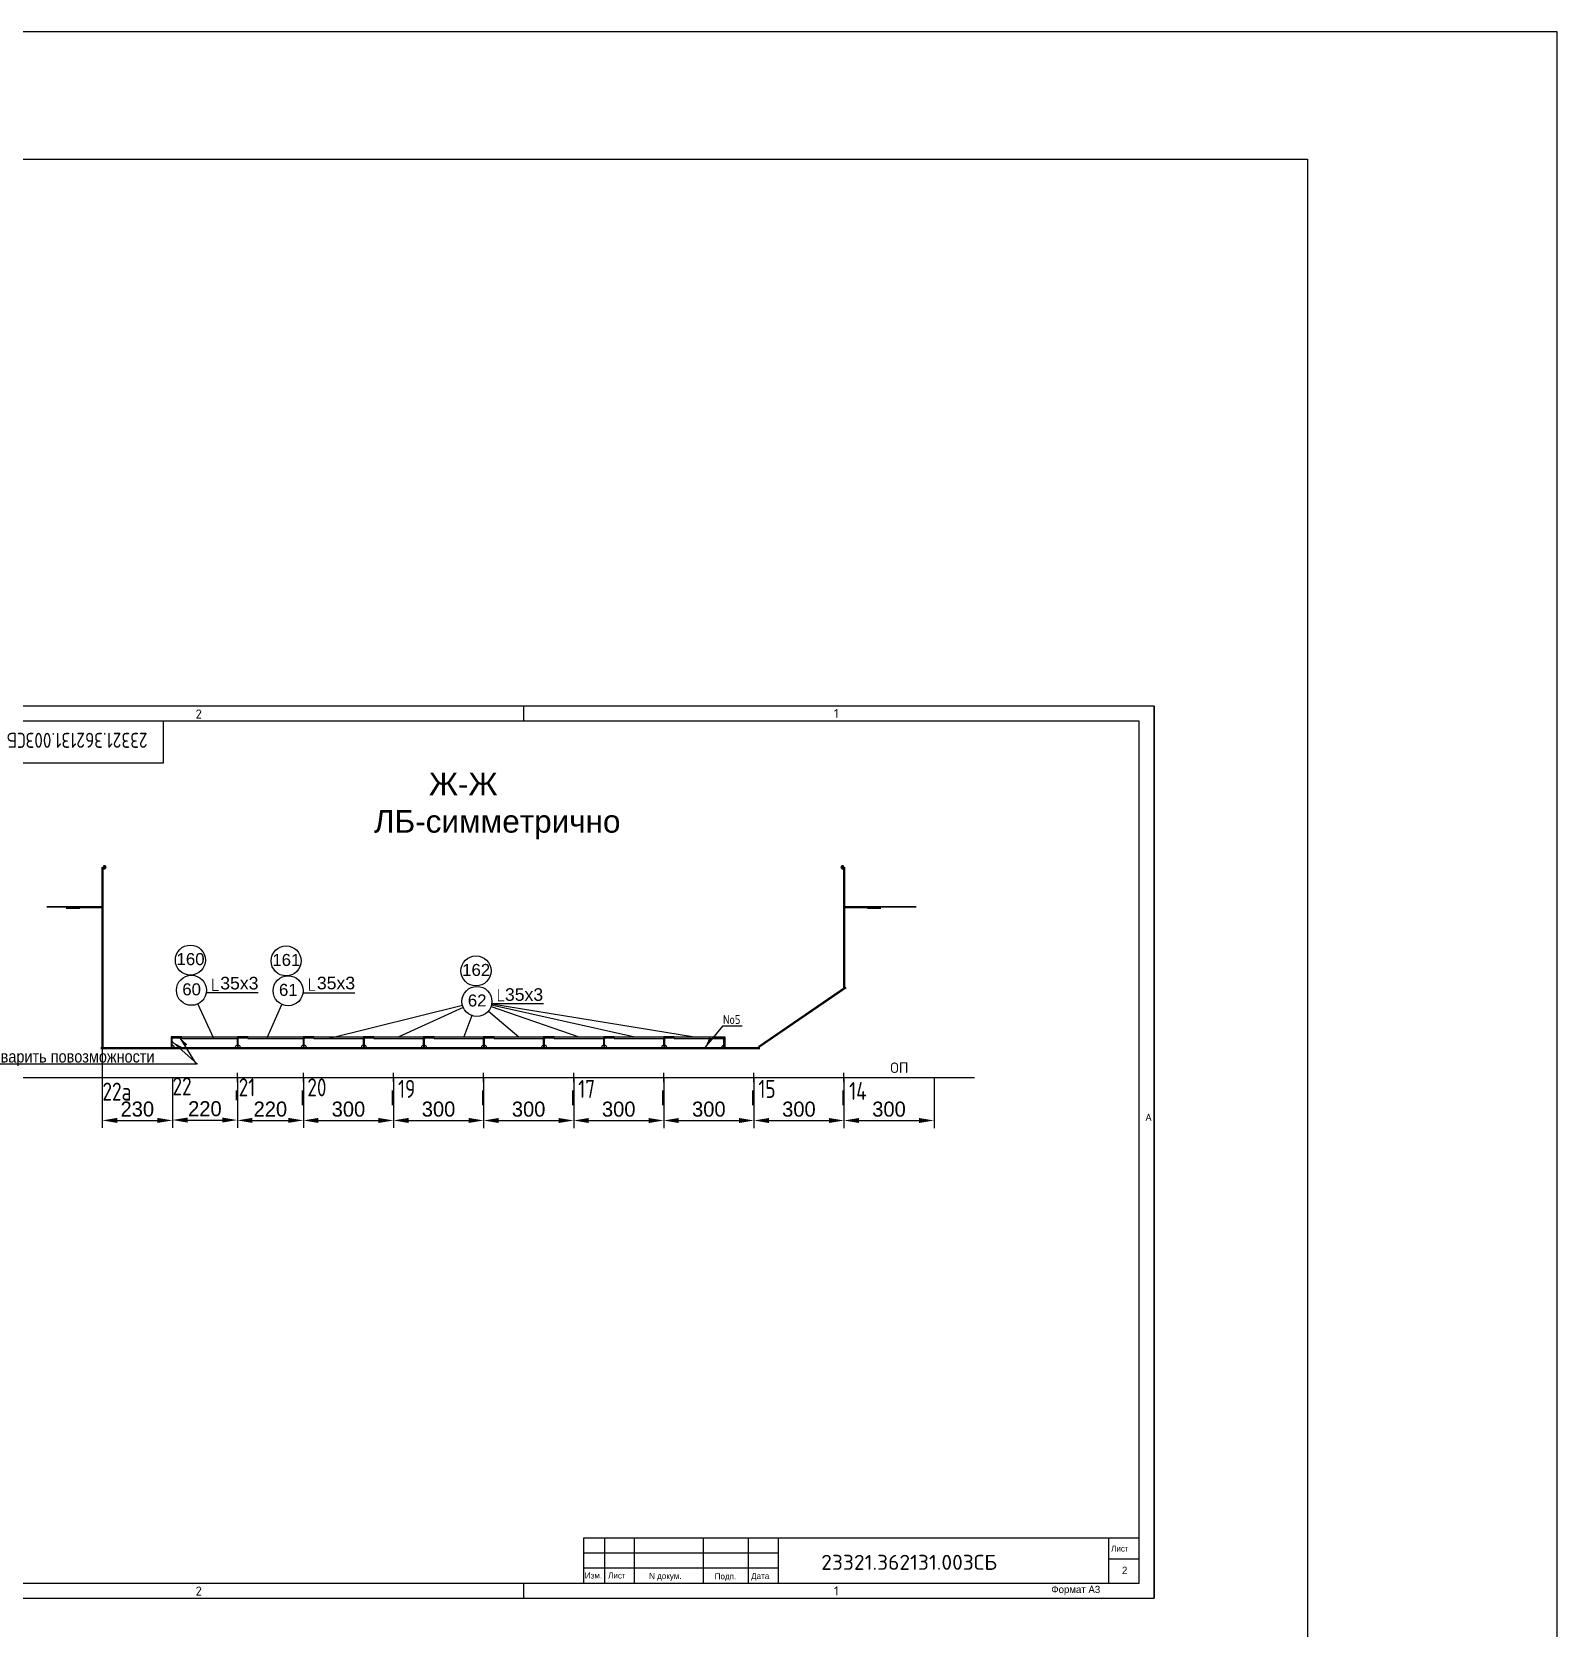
# Model space of a CAD drawing. Header units: millimetres. Extents: x 5443 to 24907, y -17798 to -7408.
# Drawn here: x 19828 to 24907, y -12723 to -7408 of the extents above; entities that cross this region are included whole.
import ezdxf
from ezdxf.enums import TextEntityAlignment as Align
from ezdxf.lldxf.tags import DXFTag

# ---------------------------------------------------------------- set-up
doc = ezdxf.new("R2010")
doc.units = ezdxf.units.MM
for name, color, linetype in [('Format', 7, 'Continuous'), ('IDENT', 7, 'Continuous'), ('pen_025', 1, 'Continuous'), ('pen_035', 1, 'Continuous'), ('pen_7', 1, 'Continuous')]:
    doc.layers.add(name, color=color, linetype=linetype)
doc.layers.add('pen_5', color=1, linetype='Continuous', true_color=0xff0000)
doc.styles.add('2_5', font='txt.shx', dxfattribs={"height": 2.5})
doc.styles.add('3', font='txt.shx', dxfattribs={"height": 3})
doc.styles.add('3.5', font='txt.shx', dxfattribs={"height": 3.5})
doc.styles.add('5', font='txt.shx', dxfattribs={"height": 250})
doc.styles.add('Arial', font='arial.ttf')
doc.styles.add('KTEXTSTYLE', font='GOST_AU.SHX', dxfattribs={"width": 0.96, "height": 5})
doc.styles.add('style5', font='arial.ttf', dxfattribs={"height": 3})
tags = doc.linetypes.add('DASH1', pattern=[75, 50, -25]).pattern_tags.tags
tags[6:7] = [DXFTag(74, 4), DXFTag(75, 0), DXFTag(340, '0'), DXFTag(46, 1.0), DXFTag(50, 0.0), DXFTag(44, 0.0), DXFTag(45, 0.0)]
tags[4:5] = [DXFTag(74, 4), DXFTag(75, 0), DXFTag(340, '0'), DXFTag(46, 1.0), DXFTag(50, 0.0), DXFTag(44, 0.0), DXFTag(45, 0.0)]
tags = doc.linetypes.add('DASH5', pattern=[90, 40, -20, 10, -20]).pattern_tags.tags
tags[10:11] = [DXFTag(74, 4), DXFTag(75, 0), DXFTag(340, '0'), DXFTag(46, 1.0), DXFTag(50, 0.0), DXFTag(44, 0.0), DXFTag(45, 0.0)]
tags[8:9] = [DXFTag(74, 4), DXFTag(75, 0), DXFTag(340, '0'), DXFTag(46, 1.0), DXFTag(50, 0.0), DXFTag(44, 0.0), DXFTag(45, 0.0)]
tags[6:7] = [DXFTag(74, 4), DXFTag(75, 0), DXFTag(340, '0'), DXFTag(46, 1.0), DXFTag(50, 0.0), DXFTag(44, 0.0), DXFTag(45, 0.0)]
tags[4:5] = [DXFTag(74, 4), DXFTag(75, 0), DXFTag(340, '0'), DXFTag(46, 1.0), DXFTag(50, 0.0), DXFTag(44, 0.0), DXFTag(45, 0.0)]
doc.dimstyles.new('PB20', dxfattribs={"dimscale": 20, "dimtxt": 2.5, "dimasz": 2.5, "dimexe": 1.25, "dimexo": 0, "dimtad": 1, "dimdec": 0, "dimtxsty": 'Standard', "dimcen": 2.5, "dimclrd": 7, "dimclre": 7, "dimclrt": 4, "dimadec": 0, "dimazin": 0, "dimtfac": 1, "dimtdec": 0, "dimtmove": 0, "dimatfit": 3, "dimfxl": 1.25, "dimarcsym": 0})

# ---------------------------------------------------------------- blocks, each defined once
blk = doc.blocks.new('*D332')
at = {"color": 7, "lineweight": -2}
for p, q in [((20512.3, -10889.4), (20512.3, -11056.1)), ((20296.4, -10965.1), (20296.4, -11056.1)), ((20346.4, -11031.1), (20462.3, -11031.1))]:
    blk.add_line(p, q, dxfattribs=at)
at = {"color": 7}
for points in [[(20346.4, -11022.8), (20346.4, -11039.5), (20296.4, -11031.1)], [(20462.3, -11022.8), (20462.3, -11039.5), (20512.3, -11031.1)]]:
    blk.add_solid(points, dxfattribs=at)
at = {"layer": 'Defpoints', "color": 0}
for p in [(20512.3, -10889.4), (20296.4, -10965.1), (20512.3, -11031.1)]:
    blk.add_point(p, dxfattribs=at)
at = {"color": 4, "insert": (20404.3, -10993.6), "char_height": 50, "attachment_point": 5}
blk.add_mtext('220', dxfattribs=at)
blk = doc.blocks.new('*D333')
at = {"color": 7, "lineweight": -2}
for p, q in [((20732.3, -10889.4), (20732.3, -11057.3)), ((20512.3, -10921.4), (20512.3, -11057.3)), ((20562.3, -11032.3), (20682.3, -11032.3))]:
    blk.add_line(p, q, dxfattribs=at)
at = {"color": 7}
for points in [[(20562.3, -11024), (20562.3, -11040.6), (20512.3, -11032.3)], [(20682.3, -11024), (20682.3, -11040.6), (20732.3, -11032.3)]]:
    blk.add_solid(points, dxfattribs=at)
at = {"layer": 'Defpoints', "color": 0}
for p in [(20732.3, -10889.4), (20512.3, -10921.4), (20732.3, -11032.3)]:
    blk.add_point(p, dxfattribs=at)
at = {"color": 4, "insert": (20622.3, -10994.8), "char_height": 50, "attachment_point": 5}
blk.add_mtext('220', dxfattribs=at)
blk = doc.blocks.new('*D334')
at = {"color": 7, "lineweight": -2}
for p, q in [((20732.3, -10889.4), (20732.3, -11057.5)), ((21032.3, -10889.4), (21032.3, -11057.5)), ((20782.3, -11032.5), (20982.3, -11032.5))]:
    blk.add_line(p, q, dxfattribs=at)
at = {"color": 7}
for points in [[(20782.3, -11024.1), (20782.3, -11040.8), (20732.3, -11032.5)], [(20982.3, -11024.1), (20982.3, -11040.8), (21032.3, -11032.5)]]:
    blk.add_solid(points, dxfattribs=at)
at = {"layer": 'Defpoints', "color": 0}
for p in [(20732.3, -10889.4), (21032.3, -10889.4), (21032.3, -11032.5)]:
    blk.add_point(p, dxfattribs=at)
at = {"color": 4, "insert": (20882.3, -10995), "char_height": 50, "attachment_point": 5}
blk.add_mtext('300', dxfattribs=at)
blk = doc.blocks.new('*D335')
at = {"color": 7, "lineweight": -2}
for p, q in [((21032.3, -10889.4), (21032.3, -11057.4)), ((21332.3, -10889.4), (21332.3, -11057.4)), ((21082.3, -11032.4), (21282.3, -11032.4))]:
    blk.add_line(p, q, dxfattribs=at)
at = {"color": 7}
for points in [[(21082.3, -11024.1), (21082.3, -11040.8), (21032.3, -11032.4)], [(21282.3, -11024.1), (21282.3, -11040.8), (21332.3, -11032.4)]]:
    blk.add_solid(points, dxfattribs=at)
at = {"layer": 'Defpoints', "color": 0}
for p in [(21032.3, -10889.4), (21332.3, -10889.4), (21332.3, -11032.4)]:
    blk.add_point(p, dxfattribs=at)
at = {"color": 4, "insert": (21182.3, -10994.9), "char_height": 50, "attachment_point": 5}
blk.add_mtext('300', dxfattribs=at)
blk = doc.blocks.new('*D336')
at = {"color": 7, "lineweight": -2}
for p, q in [((21332.3, -10889.4), (21332.3, -11057.6)), ((21632.3, -10889.4), (21632.3, -11057.6)), ((21382.3, -11032.6), (21582.3, -11032.6))]:
    blk.add_line(p, q, dxfattribs=at)
at = {"color": 7}
for points in [[(21382.3, -11024.3), (21382.3, -11041), (21332.3, -11032.6)], [(21582.3, -11024.3), (21582.3, -11041), (21632.3, -11032.6)]]:
    blk.add_solid(points, dxfattribs=at)
at = {"layer": 'Defpoints', "color": 0}
for p in [(21332.3, -10889.4), (21632.3, -10889.4), (21632.3, -11032.6)]:
    blk.add_point(p, dxfattribs=at)
at = {"color": 4, "insert": (21482.3, -10995.1), "char_height": 50, "attachment_point": 5}
blk.add_mtext('300', dxfattribs=at)
blk = doc.blocks.new('*D337')
at = {"color": 7, "lineweight": -2}
for p, q in [((21632.3, -10889.4), (21632.3, -11057.6)), ((21932.3, -10889.4), (21932.3, -11057.6)), ((21682.3, -11032.6), (21882.3, -11032.6))]:
    blk.add_line(p, q, dxfattribs=at)
at = {"color": 7}
for points in [[(21682.3, -11024.3), (21682.3, -11041), (21632.3, -11032.6)], [(21882.3, -11024.3), (21882.3, -11041), (21932.3, -11032.6)]]:
    blk.add_solid(points, dxfattribs=at)
at = {"layer": 'Defpoints', "color": 0}
for p in [(21632.3, -10889.4), (21932.3, -10889.4), (21932.3, -11032.6)]:
    blk.add_point(p, dxfattribs=at)
at = {"color": 4, "insert": (21782.3, -10995.1), "char_height": 50, "attachment_point": 5}
blk.add_mtext('300', dxfattribs=at)
blk = doc.blocks.new('*D338')
at = {"color": 7, "lineweight": -2}
for p, q in [((21932.3, -10889.4), (21932.3, -11057.6)), ((22232.3, -10889.4), (22232.3, -11057.6)), ((21982.3, -11032.6), (22182.3, -11032.6))]:
    blk.add_line(p, q, dxfattribs=at)
at = {"color": 7}
for points in [[(21982.3, -11024.3), (21982.3, -11041), (21932.3, -11032.6)], [(22182.3, -11024.3), (22182.3, -11041), (22232.3, -11032.6)]]:
    blk.add_solid(points, dxfattribs=at)
at = {"layer": 'Defpoints', "color": 0}
for p in [(21932.3, -10889.4), (22232.3, -10889.4), (22232.3, -11032.6)]:
    blk.add_point(p, dxfattribs=at)
at = {"color": 4, "insert": (22082.3, -10995.1), "char_height": 50, "attachment_point": 5}
blk.add_mtext('300', dxfattribs=at)
blk = doc.blocks.new('*D339')
at = {"color": 7, "lineweight": -2}
for p, q in [((22232.3, -10889.4), (22232.3, -11057.6)), ((22532.3, -10889.4), (22532.3, -11057.6)), ((22282.3, -11032.6), (22482.3, -11032.6))]:
    blk.add_line(p, q, dxfattribs=at)
at = {"color": 7}
for points in [[(22282.3, -11024.3), (22282.3, -11041), (22232.3, -11032.6)], [(22482.3, -11024.3), (22482.3, -11041), (22532.3, -11032.6)]]:
    blk.add_solid(points, dxfattribs=at)
at = {"layer": 'Defpoints', "color": 0}
for p in [(22232.3, -10889.4), (22532.3, -10889.4), (22532.3, -11032.6)]:
    blk.add_point(p, dxfattribs=at)
at = {"color": 4, "insert": (22382.3, -10995.1), "char_height": 50, "attachment_point": 5}
blk.add_mtext('300', dxfattribs=at)
blk = doc.blocks.new('*D340')
at = {"color": 7, "lineweight": -2}
for p, q in [((22532.3, -10889.4), (22532.3, -11057.6)), ((22832.3, -10889.4), (22832.3, -11057.6)), ((22582.3, -11032.6), (22782.3, -11032.6))]:
    blk.add_line(p, q, dxfattribs=at)
at = {"color": 7}
for points in [[(22582.3, -11024.3), (22582.3, -11040.9), (22532.3, -11032.6)], [(22782.3, -11024.3), (22782.3, -11040.9), (22832.3, -11032.6)]]:
    blk.add_solid(points, dxfattribs=at)
at = {"layer": 'Defpoints', "color": 0}
for p in [(22532.3, -10889.4), (22832.3, -10889.4), (22832.3, -11032.6)]:
    blk.add_point(p, dxfattribs=at)
at = {"color": 4, "insert": (22682.3, -10995.1), "char_height": 50, "attachment_point": 5}
blk.add_mtext('300', dxfattribs=at)
blk = doc.blocks.new('*D341')
at = {"color": 7, "lineweight": -2}
for p, q in [((20732.3, -10889.4), (20732.3, -11057.3)), ((20512.3, -10921.4), (20512.3, -11057.3)), ((20562.3, -11032.3), (20682.3, -11032.3))]:
    blk.add_line(p, q, dxfattribs=at)
at = {"color": 7}
for points in [[(20562.3, -11024), (20562.3, -11040.6), (20512.3, -11032.3)], [(20682.3, -11024), (20682.3, -11040.6), (20732.3, -11032.3)]]:
    blk.add_solid(points, dxfattribs=at)
at = {"layer": 'Defpoints', "color": 0}
for p in [(20732.3, -10889.4), (20512.3, -10921.4), (20732.3, -11032.3)]:
    blk.add_point(p, dxfattribs=at)
at = {"color": 4, "insert": (20622.3, -10994.8), "char_height": 50, "attachment_point": 5}
blk.add_mtext('220', dxfattribs=at)
blk = doc.blocks.new('*D342')
at = {"color": 7, "lineweight": -2}
for p, q in [((20732.3, -10889.4), (20732.3, -11057.5)), ((21032.3, -10889.4), (21032.3, -11057.5)), ((20782.3, -11032.5), (20982.3, -11032.5))]:
    blk.add_line(p, q, dxfattribs=at)
at = {"color": 7}
for points in [[(20782.3, -11024.1), (20782.3, -11040.8), (20732.3, -11032.5)], [(20982.3, -11024.1), (20982.3, -11040.8), (21032.3, -11032.5)]]:
    blk.add_solid(points, dxfattribs=at)
at = {"layer": 'Defpoints', "color": 0}
for p in [(20732.3, -10889.4), (21032.3, -10889.4), (21032.3, -11032.5)]:
    blk.add_point(p, dxfattribs=at)
at = {"color": 4, "insert": (20882.3, -10995), "char_height": 50, "attachment_point": 5}
blk.add_mtext('300', dxfattribs=at)
blk = doc.blocks.new('*D343')
at = {"color": 7, "lineweight": -2}
for p, q in [((21032.3, -10889.4), (21032.3, -11057.4)), ((21332.3, -10889.4), (21332.3, -11057.4)), ((21082.3, -11032.4), (21282.3, -11032.4))]:
    blk.add_line(p, q, dxfattribs=at)
at = {"color": 7}
for points in [[(21082.3, -11024.1), (21082.3, -11040.8), (21032.3, -11032.4)], [(21282.3, -11024.1), (21282.3, -11040.8), (21332.3, -11032.4)]]:
    blk.add_solid(points, dxfattribs=at)
at = {"layer": 'Defpoints', "color": 0}
for p in [(21032.3, -10889.4), (21332.3, -10889.4), (21332.3, -11032.4)]:
    blk.add_point(p, dxfattribs=at)
at = {"color": 4, "insert": (21182.3, -10994.9), "char_height": 50, "attachment_point": 5}
blk.add_mtext('300', dxfattribs=at)
blk = doc.blocks.new('*D344')
at = {"color": 7, "lineweight": -2}
for p, q in [((21332.3, -10889.4), (21332.3, -11057.6)), ((21632.3, -10889.4), (21632.3, -11057.6)), ((21382.3, -11032.6), (21582.3, -11032.6))]:
    blk.add_line(p, q, dxfattribs=at)
at = {"color": 7}
for points in [[(21382.3, -11024.3), (21382.3, -11041), (21332.3, -11032.6)], [(21582.3, -11024.3), (21582.3, -11041), (21632.3, -11032.6)]]:
    blk.add_solid(points, dxfattribs=at)
at = {"layer": 'Defpoints', "color": 0}
for p in [(21332.3, -10889.4), (21632.3, -10889.4), (21632.3, -11032.6)]:
    blk.add_point(p, dxfattribs=at)
at = {"color": 4, "insert": (21482.3, -10995.1), "char_height": 50, "attachment_point": 5}
blk.add_mtext('300', dxfattribs=at)
blk = doc.blocks.new('*D345')
at = {"color": 7, "lineweight": -2}
for p, q in [((21632.3, -10889.4), (21632.3, -11057.6)), ((21932.3, -10889.4), (21932.3, -11057.6)), ((21682.3, -11032.6), (21882.3, -11032.6))]:
    blk.add_line(p, q, dxfattribs=at)
at = {"color": 7}
for points in [[(21682.3, -11024.3), (21682.3, -11041), (21632.3, -11032.6)], [(21882.3, -11024.3), (21882.3, -11041), (21932.3, -11032.6)]]:
    blk.add_solid(points, dxfattribs=at)
at = {"layer": 'Defpoints', "color": 0}
for p in [(21632.3, -10889.4), (21932.3, -10889.4), (21932.3, -11032.6)]:
    blk.add_point(p, dxfattribs=at)
at = {"color": 4, "insert": (21782.3, -10995.1), "char_height": 50, "attachment_point": 5}
blk.add_mtext('300', dxfattribs=at)
blk = doc.blocks.new('*D346')
at = {"color": 7, "lineweight": -2}
for p, q in [((21932.3, -10889.4), (21932.3, -11057.6)), ((22232.3, -10889.4), (22232.3, -11057.6)), ((21982.3, -11032.6), (22182.3, -11032.6))]:
    blk.add_line(p, q, dxfattribs=at)
at = {"color": 7}
for points in [[(21982.3, -11024.3), (21982.3, -11041), (21932.3, -11032.6)], [(22182.3, -11024.3), (22182.3, -11041), (22232.3, -11032.6)]]:
    blk.add_solid(points, dxfattribs=at)
at = {"layer": 'Defpoints', "color": 0}
for p in [(21932.3, -10889.4), (22232.3, -10889.4), (22232.3, -11032.6)]:
    blk.add_point(p, dxfattribs=at)
at = {"color": 4, "insert": (22082.3, -10995.1), "char_height": 50, "attachment_point": 5}
blk.add_mtext('300', dxfattribs=at)
blk = doc.blocks.new('*D347')
at = {"color": 7, "lineweight": -2}
for p, q in [((22232.3, -10889.4), (22232.3, -11057.6)), ((22532.3, -10889.4), (22532.3, -11057.6)), ((22282.3, -11032.6), (22482.3, -11032.6))]:
    blk.add_line(p, q, dxfattribs=at)
at = {"color": 7}
for points in [[(22282.3, -11024.3), (22282.3, -11041), (22232.3, -11032.6)], [(22482.3, -11024.3), (22482.3, -11041), (22532.3, -11032.6)]]:
    blk.add_solid(points, dxfattribs=at)
at = {"layer": 'Defpoints', "color": 0}
for p in [(22232.3, -10889.4), (22532.3, -10889.4), (22532.3, -11032.6)]:
    blk.add_point(p, dxfattribs=at)
at = {"color": 4, "insert": (22382.3, -10995.1), "char_height": 50, "attachment_point": 5}
blk.add_mtext('300', dxfattribs=at)
blk = doc.blocks.new('*D348')
at = {"color": 7, "lineweight": -2}
for p, q in [((22532.3, -10889.4), (22532.3, -11057.6)), ((22832.3, -10889.4), (22832.3, -11057.6)), ((22582.3, -11032.6), (22782.3, -11032.6))]:
    blk.add_line(p, q, dxfattribs=at)
at = {"color": 7}
for points in [[(22582.3, -11024.3), (22582.3, -11040.9), (22532.3, -11032.6)], [(22782.3, -11024.3), (22782.3, -11040.9), (22832.3, -11032.6)]]:
    blk.add_solid(points, dxfattribs=at)
at = {"layer": 'Defpoints', "color": 0}
for p in [(22532.3, -10889.4), (22832.3, -10889.4), (22832.3, -11032.6)]:
    blk.add_point(p, dxfattribs=at)
at = {"color": 4, "insert": (22682.3, -10995.1), "char_height": 50, "attachment_point": 5}
blk.add_mtext('300', dxfattribs=at)
blk = doc.blocks.new('*D349')
at = {"color": 7, "lineweight": -2}
for p, q in [((20062.3, -10755.1), (20062.3, -11057.3)), ((20296.4, -10889.4), (20296.4, -11057.3)), ((20112.3, -11032.3), (20246.4, -11032.3))]:
    blk.add_line(p, q, dxfattribs=at)
at = {"color": 7}
for points in [[(20112.3, -11024), (20112.3, -11040.6), (20062.3, -11032.3)], [(20246.4, -11024), (20246.4, -11040.6), (20296.4, -11032.3)]]:
    blk.add_solid(points, dxfattribs=at)
at = {"layer": 'Defpoints', "color": 0}
for p in [(20062.3, -10755.1), (20296.4, -10889.4), (20296.4, -11032.3)]:
    blk.add_point(p, dxfattribs=at)
at = {"color": 4, "insert": (20179.3, -10994.8), "char_height": 50, "attachment_point": 5}
blk.add_mtext('230', dxfattribs=at)

msp = doc.modelspace()

# ---------------------------------------------------------------- hatches: boundary and pattern name
at = {"layer": 'pen_035', "linetype": 'Continuous'}
for points in [[(20065.3, -10189.4), (20065.7, -10191.4), (20066.8, -10193), (20068.4, -10194.1), (20070.3, -10194.4), (20070.3, -10189.4)], [(20075.3, -10189.4), (20074.9, -10187.5), (20073.8, -10185.9), (20072.2, -10184.8), (20070.3, -10184.4), (20070.3, -10189.4)], [(22522.3, -10189.4), (22522.7, -10191.4), (22523.8, -10193), (22525.4, -10194.1), (22527.3, -10194.4), (22527.3, -10189.4)], [(22532.3, -10189.4), (22531.9, -10187.5), (22530.8, -10185.9), (22529.2, -10184.8), (22527.3, -10184.4), (22527.3, -10189.4)]]:
    msp.add_hatch(color=0, dxfattribs=at).paths.add_polyline_path(points)

# ---------------------------------------------------------------- linework, layer by layer
at = {"color": 0}
for p, q in [((20411.7, -10606.1), (20581.3, -10606.1)), ((20733.6, -10607.8), (20903.2, -10607.8)), ((21264.7, -10656.8), (21049.8, -10754.4)), ((21348.3, -10668.5), (21449.8, -10754.4)), ((21357.4, -10652.6), (21649.8, -10754.4)), ((21359, -10647.1), (21836.2, -10754.4)), ((21359.5, -10644.2), (22034.8, -10754.4)), ((21362.5, -10643.2), (21532.1, -10643.2)), ((21292.9, -10683), (21266.4, -10754.4)), ((20375.9, -10845.5), (19620.4, -10845.5))]:
    msp.add_line(p, q, dxfattribs=at)
at = {"color": 0, "linetype": 'Continuous', "ltscale": 5}
for p, q in [((22127.3, -10719), (22070, -10788.6)), ((20379.1, -10845.5), (20296.4, -10771.1)), ((20375.9, -10845.5), (20321.5, -10757.9))]:
    msp.add_line(p, q, dxfattribs=at)
at = {"color": 0, "linetype": 'Continuous'}
for p, q in [((22193.3, -10719), (22127.3, -10719)), ((19628.3, -10889.4), (22788, -10889.4)), ((19885, -10889.4), (22670.2, -10889.4)), ((20512.3, -10905.4), (20512.3, -10873.4)), ((20732.3, -10905.4), (20732.3, -10873.4)), ((21032.3, -10905.4), (21032.3, -10873.4)), ((21332.3, -10905.4), (21332.3, -10873.4)), ((21632.3, -10905.4), (21632.3, -10873.4)), ((21932.3, -10905.4), (21932.3, -10873.4)), ((22232.3, -10905.4), (22232.3, -10873.4)), ((22532.3, -10905.4), (22532.3, -10873.4)), ((20509.3, -10965.1), (20509.3, -10933.1)), ((20729.3, -10965.1), (20729.3, -10933.1)), ((21029.3, -10965.1), (21029.3, -10933.1)), ((21329.3, -10965.1), (21329.3, -10933.1)), ((21629.3, -10965.1), (21629.3, -10933.1)), ((21929.3, -10965.1), (21929.3, -10933.1)), ((22229.3, -10965.1), (22229.3, -10933.1)), ((22529.3, -10965.1), (22529.3, -10933.1)), ((20729.3, -10981.1), (20729.3, -10949.1)), ((21029.3, -10981.1), (21029.3, -10949.1)), ((21329.3, -10981.1), (21329.3, -10949.1)), ((21629.3, -10981.1), (21629.3, -10949.1)), ((21929.3, -10981.1), (21929.3, -10949.1)), ((22229.3, -10981.1), (22229.3, -10949.1)), ((22529.3, -10981.1), (22529.3, -10949.1))]:
    msp.add_line(p, q, dxfattribs=at)
at = {"color": 4}
msp.add_line((19998.1, -10889.4), (22967.1, -10889.4), dxfattribs=at)
at = {"color": 2}
for points in [[(6550.2, -17797.8), (24906.9, -17797.8), (24906.9, -7408.2), (6550.2, -7408.2)], [(7251.9, -7832), (24075.8, -7832), (24075.8, -17376), (7251.9, -17376)]]:
    msp.add_lwpolyline(points, close=True, dxfattribs=at)
at = {"color": 0, "const_width": 3}
for points in [[(20430.8, -10560.3), (20430.8, -10599.6), (20450.4, -10599.6)], [(20752.6, -10559.8), (20752.6, -10599.1), (20772.3, -10599.1)], [(21381.5, -10595.2), (21381.5, -10634.5), (21401.2, -10634.5)]]:
    msp.add_lwpolyline(points, dxfattribs=at)
at = {"color": 0}
for centre in [(20355.9, -10498.5), (20674.8, -10501.2), (21307, -10534.5), (20359.4, -10599.1), (20681.3, -10600.7), (21310.2, -10636.1)]:
    msp.add_circle(centre, 50, dxfattribs=at)
at = {"color": 0, "linetype": 'ByBlock'}
for points in [[(20319.8, -10793.5), (20330.4, -10789.4), (20296.4, -10771.1)], [(20337.6, -10783.8), (20346.6, -10780), (20321.5, -10757.9)], [(22090.7, -10763.7), (22085.9, -10753.4), (22070, -10788.6)]]:
    msp.add_solid(points, dxfattribs=at)
at = {"layer": 'Format', "color": 0}
for p, q in [((23564.8, -9652.8), (19364.8, -9652.8)), ((21464.8, -9652.8), (21464.8, -9702.8)), ((23564.8, -12622.8), (23564.8, -9652.8)), ((23564.8, -9652.8), (23564.8, -12622.8)), ((23514.8, -9702.8), (19564.8, -9702.8)), ((20264.8, -9702.8), (20264.8, -9842.8)), ((23514.8, -12572.8), (23514.8, -9702.8)), ((20264.8, -9842.8), (19564.8, -9842.8)), ((21664.8, -12422.8), (21664.8, -12572.8)), ((21734.8, -12422.8), (21734.8, -12572.8)), ((19564.8, -12572.8), (23514.8, -12572.8)), ((21464.8, -12572.8), (21464.8, -12622.8)), ((19364.8, -12622.8), (23564.8, -12622.8))]:
    msp.add_line(p, q, dxfattribs=at)
for points in [[(23514.8, -12422.8), (21664.8, -12422.8)], [(21834.8, -12572.8), (21834.8, -12422.8)], [(22064.8, -12572.8), (22064.8, -12422.8)], [(22214.8, -12572.8), (22214.8, -12422.8)], [(22314.8, -12572.8), (22314.8, -12422.8)], [(23414.8, -12572.8), (23414.8, -12422.8)], [(22314.8, -12472.8), (21664.8, -12472.8)], [(22314.8, -12522.8), (21664.8, -12522.8)], [(23514.8, -12492.8), (23414.8, -12492.8)]]:
    msp.add_lwpolyline(points, dxfattribs=at)
at = {"layer": 'pen_025', "color": 0, "linetype": 'Continuous'}
for p, q in [((20070.3, -10196.4), (20070.3, -10182.4)), ((20070.3, -10196.4), (20070.3, -10182.4)), ((22527.3, -10196.4), (22527.3, -10182.4)), ((22527.3, -10196.4), (22527.3, -10182.4)), ((20434.1, -10759.7), (20380.5, -10644.4)), ((20610.7, -10759.7), (20661, -10646.4)), ((20814.6, -10759.7), (21261.7, -10648.2))]:
    msp.add_line(p, q, dxfattribs=at)
at = {"layer": 'pen_025', "color": 0, "linetype": 'DASH5'}
for p, q in [((19878.3, -10320.4), (19962.3, -10320.4)), ((19878.3, -10321.4), (19962.3, -10321.4)), ((19942.3, -10321.4), (19962.3, -10321.4)), ((19942.3, -10323.4), (19962.3, -10323.4)), ((19942.3, -10323.4), (19987.3, -10323.4)), ((19942.3, -10325.4), (19987.3, -10325.4)), ((22610.3, -10323.4), (22655.3, -10323.4)), ((22610.3, -10325.4), (22655.3, -10325.4)), ((22635.3, -10320.4), (22772.3, -10320.4)), ((22635.3, -10321.4), (22772.3, -10321.4)), ((22635.3, -10321.4), (22655.3, -10321.4)), ((22635.3, -10323.4), (22655.3, -10323.4))]:
    msp.add_line(p, q, dxfattribs=at)
at = {"layer": 'pen_025', "color": 0, "linetype": 'Continuous'}
for points in [[(20065.3, -10189.4, 0), (20065.7, -10191.4, 0), (20066.8, -10193, 0), (20068.4, -10194.1, 0), (20070.3, -10194.4, 0), (20072.2, -10194.1, 0), (20073.8, -10193, 0), (20074.9, -10191.4, 0), (20075.3, -10189.4, 0), (20074.9, -10187.5, 0), (20073.8, -10185.9, 0), (20072.2, -10184.8, 0), (20070.3, -10184.4, 0), (20068.4, -10184.8, 0), (20066.8, -10185.9, 0), (20065.7, -10187.5, 0), (20065.3, -10189.4, 0)], [(22522.3, -10189.4, 0), (22522.7, -10191.4, 0), (22523.8, -10193, 0), (22525.4, -10194.1, 0), (22527.3, -10194.4, 0), (22529.2, -10194.1, 0), (22530.8, -10193, 0), (22531.9, -10191.4, 0), (22532.3, -10189.4, 0), (22531.9, -10187.5, 0), (22530.8, -10185.9, 0), (22529.2, -10184.8, 0), (22527.3, -10184.4, 0), (22525.4, -10184.8, 0), (22523.8, -10185.9, 0), (22522.7, -10187.5, 0), (22522.3, -10189.4, 0)]]:
    msp.add_polyline3d(points, dxfattribs=at)
at = {"layer": 'pen_035', "color": 0, "linetype": 'Continuous'}
for p, q in [((20062.3, -10789.4), (20062.3, -10189.4)), ((20065.3, -10789.4), (20065.3, -10189.4)), ((22532.3, -10589.5), (22532.3, -10189.4)), ((22535.3, -10589.5), (22535.3, -10189.4)), ((19962.3, -10320.4), (20062.3, -10320.4)), ((19962.3, -10323.4), (20062.3, -10323.4)), ((22535.3, -10320.4), (22635.3, -10320.4)), ((22535.3, -10323.4), (22635.3, -10323.4)), ((22247.3, -10785.8), (22537.7, -10587.8)), ((22249, -10788.3), (22539.4, -10590.3)), ((20295.3, -10782.4), (20295.3, -10760.4)), ((20298.3, -10757.4), (20325.8, -10757.4)), ((20327.3, -10755.9), (20327.3, -10754.4)), ((20327.3, -10754.4), (20512.3, -10754.4)), ((20512.3, -10782.4), (20512.3, -10754.4)), ((20515.3, -10782.4), (20515.3, -10760.4)), ((20518.3, -10757.4), (20545.8, -10757.4)), ((20547.3, -10755.9), (20547.3, -10754.4)), ((20547.3, -10754.4), (20732.3, -10754.4)), ((20732.3, -10782.4), (20732.3, -10754.4)), ((20735.3, -10782.4), (20735.3, -10760.4)), ((20738.3, -10757.4), (20765.8, -10757.4)), ((20767.3, -10755.9), (20767.3, -10754.4)), ((20767.3, -10754.4), (20932.3, -10754.4)), ((20932.3, -10782.4), (20932.3, -10754.4)), ((20935.3, -10782.4), (20935.3, -10760.4)), ((20938.3, -10757.4), (20965.8, -10757.4)), ((20967.3, -10755.9), (20967.3, -10754.4)), ((20967.3, -10754.4), (21132.3, -10754.4)), ((21132.3, -10782.4), (21132.3, -10754.4)), ((21135.3, -10782.4), (21135.3, -10760.4)), ((21138.3, -10757.4), (21165.8, -10757.4)), ((21167.3, -10755.9), (21167.3, -10754.4)), ((21167.3, -10754.4), (21332.3, -10754.4)), ((21332.3, -10782.4), (21332.3, -10754.4)), ((21335.3, -10782.4), (21335.3, -10760.4)), ((21338.3, -10757.4), (21365.8, -10757.4)), ((21367.3, -10755.9), (21367.3, -10754.4)), ((21367.3, -10754.4), (21532.3, -10754.4)), ((21532.3, -10782.4), (21532.3, -10754.4)), ((21535.3, -10782.4), (21535.3, -10760.4)), ((21538.3, -10757.4), (21565.8, -10757.4)), ((21567.3, -10755.9), (21567.3, -10754.4)), ((21567.3, -10754.4), (21732.3, -10754.4)), ((21732.3, -10782.4), (21732.3, -10754.4)), ((21735.3, -10782.4), (21735.3, -10760.4)), ((21738.3, -10757.4), (21765.8, -10757.4)), ((21767.3, -10755.9), (21767.3, -10754.4)), ((21767.3, -10754.4), (21932.3, -10754.4)), ((21932.3, -10782.4), (21932.3, -10754.4)), ((21935.3, -10782.4), (21935.3, -10760.4)), ((21938.3, -10757.4), (21965.8, -10757.4)), ((21967.3, -10755.9), (21967.3, -10754.4)), ((21967.3, -10754.4), (22132.3, -10754.4)), ((22132.3, -10782.4), (22132.3, -10754.4)), ((20057.3, -10789.4), (22252.3, -10789.4)), ((20057.3, -10792.4), (22252.3, -10792.4))]:
    msp.add_line(p, q, dxfattribs=at)
at = {"layer": 'pen_035', "color": 0, "linetype": 'DASH1'}
for p, q in [((20327.3, -10759.7), (20512.3, -10759.7)), ((20547.3, -10759.7), (20732.3, -10759.7)), ((20767.3, -10759.7), (20932.3, -10759.7)), ((20967.3, -10759.7), (21132.3, -10759.7)), ((21167.3, -10759.7), (21332.3, -10759.7)), ((21367.3, -10759.7), (21532.3, -10759.7)), ((21567.3, -10759.7), (21732.3, -10759.7)), ((21767.3, -10759.7), (21932.3, -10759.7)), ((21967.3, -10759.7), (22132.3, -10759.7))]:
    msp.add_line(p, q, dxfattribs=at)
at = {"layer": 'pen_035', "color": 0, "linetype": 'Continuous'}
for points in [[(20065.3, -10189.4, 0), (20065.7, -10191.4, 0), (20066.8, -10193, 0), (20068.4, -10194.1, 0), (20070.3, -10194.4, 0), (20070.3, -10189.4, 0), (20065.3, -10189.4, 0)], [(20075.3, -10189.4, 0), (20074.9, -10187.5, 0), (20073.8, -10185.9, 0), (20072.2, -10184.8, 0), (20070.3, -10184.4, 0), (20070.3, -10189.4, 0), (20075.3, -10189.4, 0)], [(22522.3, -10189.4, 0), (22522.7, -10191.4, 0), (22523.8, -10193, 0), (22525.4, -10194.1, 0), (22527.3, -10194.4, 0), (22527.3, -10189.4, 0), (22522.3, -10189.4, 0)], [(22532.3, -10189.4, 0), (22531.9, -10187.5, 0), (22530.8, -10185.9, 0), (22529.2, -10184.8, 0), (22527.3, -10184.4, 0), (22527.3, -10189.4, 0), (22532.3, -10189.4, 0)], [(20292.3, -10789.4, 0), (20295.3, -10789.4, 0), (20295.3, -10757.4, 0), (20327.3, -10757.4, 0), (20327.3, -10754.4, 0), (20292.3, -10754.4, 0), (20292.3, -10789.4, 0)], [(20512.3, -10789.4, 0), (20515.3, -10789.4, 0), (20515.3, -10757.4, 0), (20547.3, -10757.4, 0), (20547.3, -10754.4, 0), (20512.3, -10754.4, 0), (20512.3, -10789.4, 0)], [(20732.3, -10789.4, 0), (20735.3, -10789.4, 0), (20735.3, -10757.4, 0), (20767.3, -10757.4, 0), (20767.3, -10754.4, 0), (20732.3, -10754.4, 0), (20732.3, -10789.4, 0)], [(20932.3, -10789.4, 0), (20935.3, -10789.4, 0), (20935.3, -10757.4, 0), (20967.3, -10757.4, 0), (20967.3, -10754.4, 0), (20932.3, -10754.4, 0), (20932.3, -10789.4, 0)], [(21132.3, -10789.4, 0), (21135.3, -10789.4, 0), (21135.3, -10757.4, 0), (21167.3, -10757.4, 0), (21167.3, -10754.4, 0), (21132.3, -10754.4, 0), (21132.3, -10789.4, 0)], [(21332.3, -10789.4, 0), (21335.3, -10789.4, 0), (21335.3, -10757.4, 0), (21367.3, -10757.4, 0), (21367.3, -10754.4, 0), (21332.3, -10754.4, 0), (21332.3, -10789.4, 0)], [(21532.3, -10789.4, 0), (21535.3, -10789.4, 0), (21535.3, -10757.4, 0), (21567.3, -10757.4, 0), (21567.3, -10754.4, 0), (21532.3, -10754.4, 0), (21532.3, -10789.4, 0)], [(21732.3, -10789.4, 0), (21735.3, -10789.4, 0), (21735.3, -10757.4, 0), (21767.3, -10757.4, 0), (21767.3, -10754.4, 0), (21732.3, -10754.4, 0), (21732.3, -10789.4, 0)], [(21932.3, -10789.4, 0), (21935.3, -10789.4, 0), (21935.3, -10757.4, 0), (21967.3, -10757.4, 0), (21967.3, -10754.4, 0), (21932.3, -10754.4, 0), (21932.3, -10789.4, 0)], [(22135.3, -10789.4, 0), (22132.3, -10789.4, 0), (22132.3, -10757.4, 0), (22100.3, -10757.4, 0), (22100.3, -10754.4, 0), (22135.3, -10754.4, 0), (22135.3, -10789.4, 0)]]:
    msp.add_polyline3d(points, dxfattribs=at)
for centre, radius, start, end in [((20298.3, -10760.4), 3, 90, 180), ((20295.3, -10789.4), 7, 0, 90), ((20325.8, -10755.9), 1.5, 270, 360), ((20512.3, -10789.4), 7, 90, 180), ((20518.3, -10760.4), 3, 90, 180), ((20515.3, -10789.4), 7, 0, 90), ((20545.8, -10755.9), 1.5, 270, 360), ((20732.3, -10789.4), 7, 90, 180), ((20738.3, -10760.4), 3, 90, 180), ((20735.3, -10789.4), 7, 0, 90), ((20765.8, -10755.9), 1.5, 270, 360), ((20932.3, -10789.4), 7, 90, 180), ((20938.3, -10760.4), 3, 90, 180), ((20935.3, -10789.4), 7, 0, 90), ((20965.8, -10755.9), 1.5, 270, 360), ((21132.3, -10789.4), 7, 90, 180), ((21138.3, -10760.4), 3, 90, 180), ((21135.3, -10789.4), 7, 0, 90), ((21165.8, -10755.9), 1.5, 270, 360), ((21332.3, -10789.4), 7, 90, 180), ((21338.3, -10760.4), 3, 90, 180), ((21335.3, -10789.4), 7, 0, 90), ((21365.8, -10755.9), 1.5, 270, 360), ((21532.3, -10789.4), 7, 90, 180), ((21538.3, -10760.4), 3, 90, 180), ((21535.3, -10789.4), 7, 0, 90), ((21565.8, -10755.9), 1.5, 270, 360), ((21732.3, -10789.4), 7, 90, 180), ((21738.3, -10760.4), 3, 90, 180), ((21735.3, -10789.4), 7, 0, 90), ((21765.8, -10755.9), 1.5, 270, 360), ((21932.3, -10789.4), 7, 90, 180), ((21938.3, -10760.4), 3, 90, 180), ((21935.3, -10789.4), 7, 0, 90), ((21965.8, -10755.9), 1.5, 270, 0.0001), ((22132.3, -10789.4), 7, 90, 180)]:
    msp.add_arc(centre, radius, start, end, dxfattribs=at)

# ---------------------------------------------------------------- texts
at = {"color": 0, "style": '5', "width": 0.8}
msp.add_text('23321.362131.003СБ', height=50, rotation=180, dxfattribs=at).set_placement((20213.3, -9726.7), align=Align.BOTTOM_LEFT)
at = {"color": 0, "style": '2_5', "width": 0.8}
msp.add_text('No5', height=30, dxfattribs=at).set_placement((22129.5, -10720.3), align=Align.BOTTOM_LEFT)
at = {"color": 0, "linetype": 'Continuous', "width": 0.9}
msp.add_text('варить повозможности', height=40, dxfattribs=at).set_placement((19980.4, -10819.6), align=Align.MIDDLE_CENTER)
at = {"color": 0}
for s, height, style, p in [('ОП', 35, '3.5', (22686.4, -10884.9)), ('23321.362131.003СБ', 50, '5', (22456.6, -12543.7))]:
    msp.add_text(s, height=height, dxfattribs=dict(at, style=style)).set_placement(p, align=Align.BOTTOM_LEFT)
at = {"color": 2, "style": 'KTEXTSTYLE', "width": 0.965}
msp.add_text('22a', height=60, dxfattribs=at).set_placement((20063.1, -10966.2))
at = {"color": 0, "char_height": 2.5, "attachment_point": 1, "style": 'KTEXTSTYLE'}
for s, insert in [('{\\H24x;\\W0.965;\\C6;22}', (20296.4, -10888.9)), ('{\\H24x;\\W0.965;\\C6;21}', (20516.8, -10892.1)), ('{\\H24x;\\W0.965;\\C6;20}', (20745.4, -10892.4)), ('{\\H24x;\\W0.965;\\C6;19}', (21047.3, -10897.4)), ('{\\H24x;\\W0.965;\\C6;17}', (21647.3, -10897.4)), ('{\\H24x;\\W0.965;\\C6;15}', (22247.3, -10897.4)), ('{\\H24x;\\W0.965;\\C6;14}', (22549.6, -10904.4))]:
    msp.add_mtext(s, dxfattribs=dict(at, insert=insert))
at = {"layer": 'Format', "color": 0}
for s, height, p in [('Лист', 20, (23421.9, -12467.8)), ('Изм.', 20, (21669.4, -12557.5)), ('Лист', 20, (21747.1, -12557.5)), ('N докум.', 20, (21883.5, -12559.3)), ('Подп.', 20, (22101.9, -12560.2)), ('Дата', 20, (22223.4, -12559.3)), ('2', 24, (23458.1, -12542.4)), ('Формат А3', 24, (23222.7, -12605.9))]:
    msp.add_text(s, height=height, dxfattribs=at).set_placement(p)
at = {"layer": 'IDENT', "color": 0}
for s, height, style, p in [('2', 30, '3', (20373, -9703.3)), ('1', 30, '3', (22499, -9701.2)), ('A', 25, '2_5', (23534.8, -11041.9)), ('2', 30, '3', (20373, -12623.3)), ('1', 30, '3', (22499, -12622.9))]:
    msp.add_text(s, height=height, dxfattribs=dict(at, style=style)).set_placement(p, align=Align.BOTTOM_LEFT)
at = {"layer": 'pen_5', "color": 0, "linetype": 'Continuous', "style": 'Arial'}
msp.add_text('Ж-Ж', height=75, dxfattribs=at).set_placement((21150.4, -9949.6))
msp.add_text('ЛБ-симметрично', height=75, dxfattribs=at).set_placement((20967.1, -10096.7), align=Align.BOTTOM_LEFT)
at = {"layer": 'pen_7', "color": 0, "style": 'style5'}
for s, p in [('160', (20356.5, -10495.3)), ('161', (20675.4, -10498.1)), ('162', (21307.6, -10531.4)), ('60', (20360.1, -10595.9)), ('61', (20682, -10597.6)), ('62', (21310.9, -10633))]:
    msp.add_text(s, height=40, dxfattribs=at).set_placement(p, align=Align.MIDDLE_CENTER)
for p in [(20455.4, -10596.3), (20777.2, -10595.9), (21403.4, -10634.2)]:
    msp.add_text('35x3', height=42, dxfattribs=at).set_placement(p)

# ---------------------------------------------------------------- dimensions: what is measured, and where the dimension line sits
at = {"color": 0}
for base, p1, p2, text, picture, middle in [((20296.4, -11032.3), (20062.3, -10755.1), (20296.4, -10889.4), '230', '*D349', (20179.3, -10994.8)), ((20512.3, -11031.1), (20296.4, -10965.1), (20512.3, -10889.4), '220', '*D332', (20404.3, -10993.6))]:
    dim = msp.add_linear_dim(base=base, p1=p1, p2=p2, text=text, dimstyle='PB20', dxfattribs=at)
    dim.commit()
    dim.dimension.update_dxf_attribs({"geometry": picture, "text_midpoint": middle})
for base, p1, p2, picture, middle in [((20732.3, -11032.3), (20512.3, -10921.4), (20732.3, -10889.4), '*D333', (20622.3, -10994.8)), ((20732.3, -11032.3), (20512.3, -10921.4), (20732.3, -10889.4), '*D341', (20622.3, -10994.8)), ((21032.3, -11032.5), (20732.3, -10889.4), (21032.3, -10889.4), '*D334', (20882.3, -10995)), ((21032.3, -11032.5), (20732.3, -10889.4), (21032.3, -10889.4), '*D342', (20882.3, -10995)), ((21332.3, -11032.4), (21032.3, -10889.4), (21332.3, -10889.4), '*D335', (21182.3, -10994.9)), ((21332.3, -11032.4), (21032.3, -10889.4), (21332.3, -10889.4), '*D343', (21182.3, -10994.9)), ((21632.3, -11032.6), (21332.3, -10889.4), (21632.3, -10889.4), '*D336', (21482.3, -10995.1)), ((21632.3, -11032.6), (21332.3, -10889.4), (21632.3, -10889.4), '*D344', (21482.3, -10995.1)), ((21932.3, -11032.6), (21632.3, -10889.4), (21932.3, -10889.4), '*D337', (21782.3, -10995.1)), ((21932.3, -11032.6), (21632.3, -10889.4), (21932.3, -10889.4), '*D345', (21782.3, -10995.1)), ((22232.3, -11032.6), (21932.3, -10889.4), (22232.3, -10889.4), '*D338', (22082.3, -10995.1)), ((22232.3, -11032.6), (21932.3, -10889.4), (22232.3, -10889.4), '*D346', (22082.3, -10995.1)), ((22532.3, -11032.6), (22232.3, -10889.4), (22532.3, -10889.4), '*D339', (22382.3, -10995.1)), ((22532.3, -11032.6), (22232.3, -10889.4), (22532.3, -10889.4), '*D347', (22382.3, -10995.1)), ((22832.3, -11032.6), (22532.3, -10889.4), (22832.3, -10889.4), '*D340', (22682.3, -10995.1)), ((22832.3, -11032.6), (22532.3, -10889.4), (22832.3, -10889.4), '*D348', (22682.3, -10995.1))]:
    dim = msp.add_linear_dim(base=base, p1=p1, p2=p2, dimstyle='PB20', dxfattribs=at)
    dim.commit()
    dim.dimension.update_dxf_attribs({"geometry": picture, "text_midpoint": middle})

doc.saveas('drawing.dxf')
